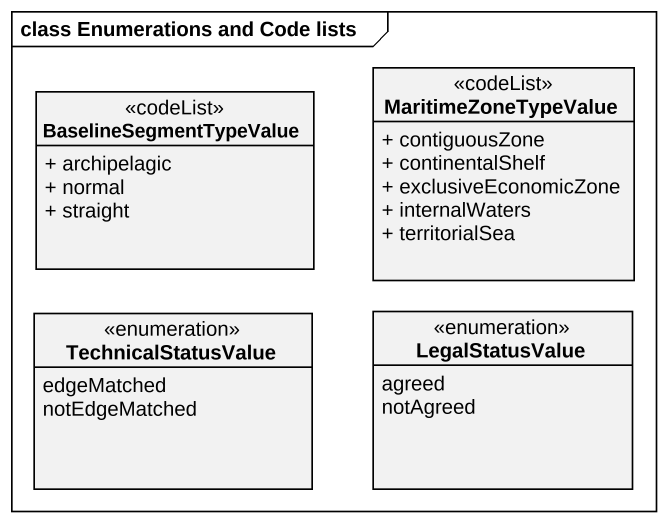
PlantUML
@startuml
mainframe class Enumerations and Code lists
hide circle
hide empty members
skinparam classAttributeIconSize 0
class MaritimeZoneTypeValue <<codeList>> {
  + contiguousZone
  + continentalShelf
  + exclusiveEconomicZone
  + internalWaters
  + territorialSea
}
class BaselineSegmentTypeValue <<codeList>> {
  + archipelagic
  + normal
  + straight
}
enum TechnicalStatusValue {
  edgeMatched
  notEdgeMatched
}
enum LegalStatusValue {
  agreed
  notAgreed
}
@enduml
